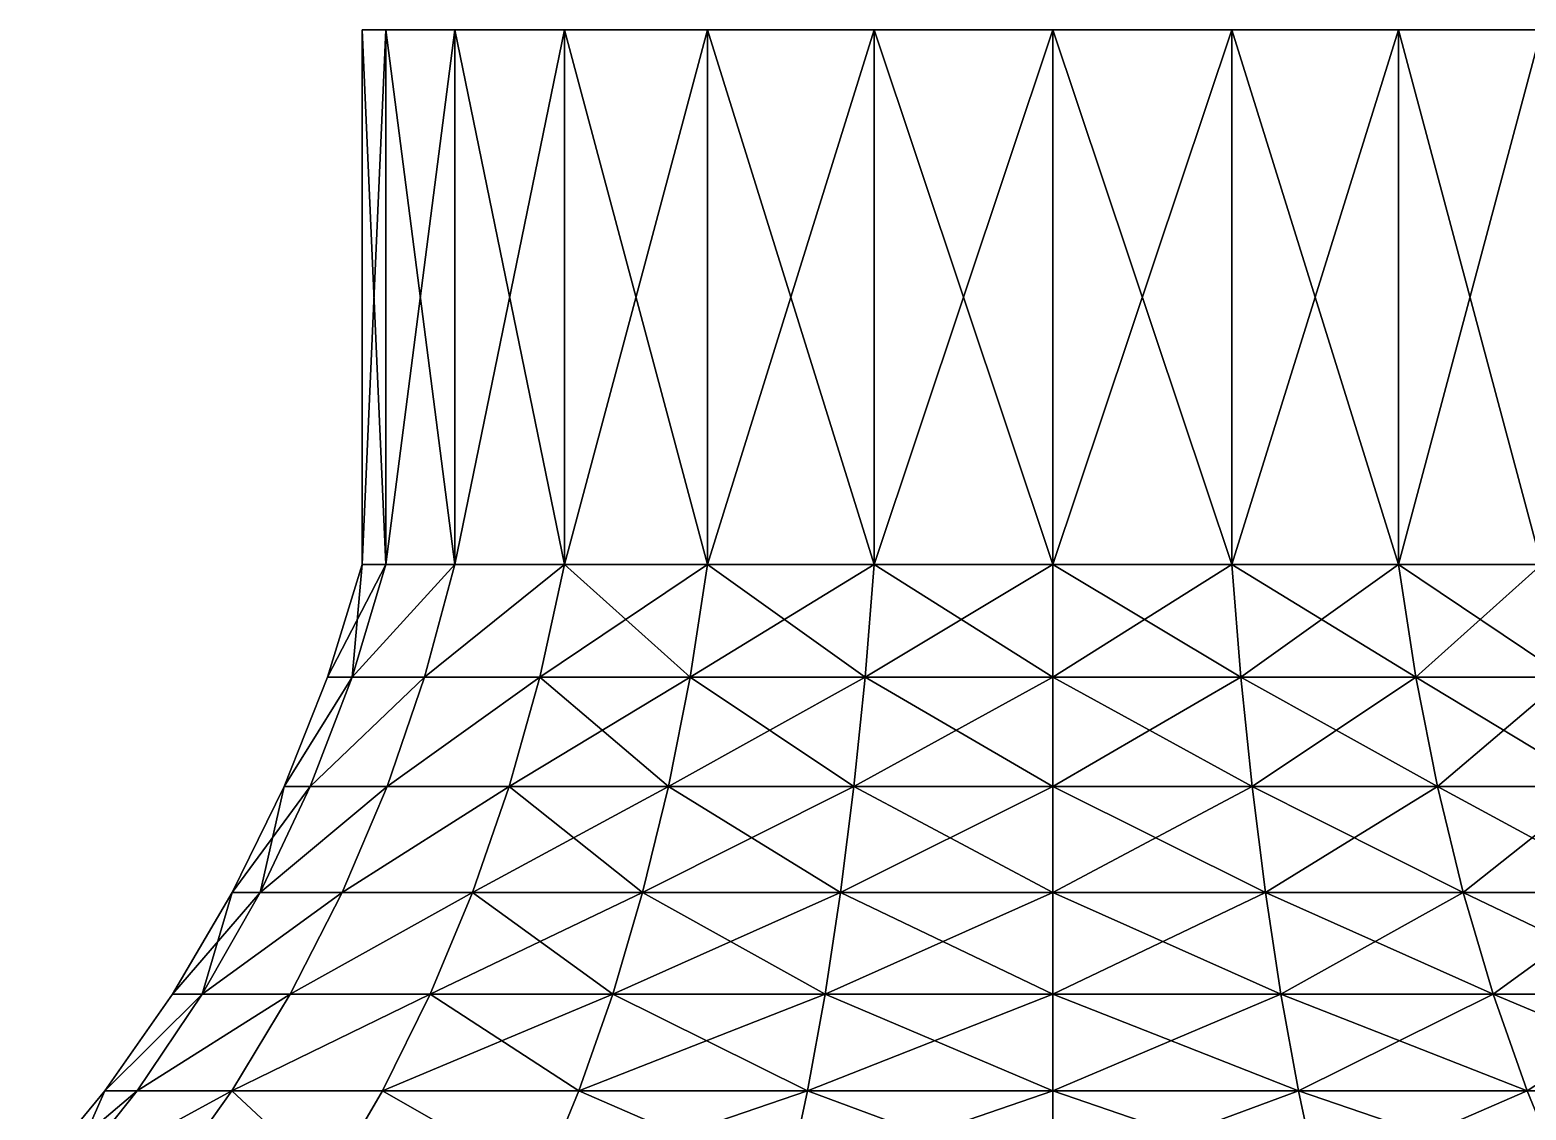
# Model space of a CAD drawing. Extents: x -16.8 to 16.8, y -22.2 to 0.1.
# Drawn here: x -11.85 to 5.48, y -12.38 to 0.13 of the extents above; entities that cross this region are included whole.
import ezdxf

# ---------------------------------------------------------------- set-up
doc = ezdxf.new("R2010")
doc.units = 0
doc.header["$MEASUREMENT"] = 0
doc.layers.add('Puxador', color=7, linetype='CONTINUOUS')

msp = doc.modelspace()

# ---------------------------------------------------------------- meshes
at = {"layer": 'Puxador'}
mesh = msp.add_polyface(dxfattribs=at)
corners = [(-8, -6.059), (-7.727, 0.132, -2.071), (-7.727, -6.059, -2.071), (-8, 0.132)]
mesh.append_faces([[corners[k] for k in face] for face in [(0, 1, 2), (1, 0, 3)]], dxfattribs={"vtx0": -1})
mesh = msp.add_polyface(dxfattribs=at)
corners = [(-7.727, 0.132, 2.071), (-7.727, 0.132, -2.071), (-8, 0.132), (-6.928, 0.132, 4), (-6.928, 0.132, -4), (-5.657, 0.132, 5.657), (-5.657, 0.132, -5.657), (-4, 0.132, 6.928), (-4, 0.132, -6.928), (-2.071, 0.132, 7.727), (-2.071, 0.132, -7.727), (0, 0.132, 8), (0, 0.132, -8), (2.071, 0.132, 7.727), (2.071, 0.132, -7.727), (4, 0.132, 6.928), (4, 0.132, -6.928), (5.657, 0.132, 5.657), (5.657, 0.132, -5.657), (6.928, 0.132, 4), (6.928, 0.132, -4), (7.727, 0.132, 2.071), (7.727, 0.132, -2.071), (8, 0.132)]
mesh.append_faces([[corners[k] for k in face] for face in [(0, 1, 2), (22, 21, 23)]], dxfattribs={"vtx0": -1})
mesh.append_faces([[corners[k] for k in face] for face in [(1, 3, 4), (4, 5, 6), (6, 7, 8), (8, 9, 10), (10, 11, 12), (12, 13, 14), (14, 15, 16), (16, 17, 18), (18, 19, 20), (20, 21, 22)]], dxfattribs={"vtx0": -1, "vtx1": -1})
mesh.append_faces([[corners[k] for k in face] for face in [(1, 0, 3), (4, 3, 5), (6, 5, 7), (8, 7, 9), (10, 9, 11), (12, 11, 13), (14, 13, 15), (16, 15, 17), (18, 17, 19), (20, 19, 21)]], dxfattribs={"vtx0": -1, "vtx2": -1})
mesh = msp.add_polyface(dxfattribs=at)
corners = [(-7.727, -6.059, 2.071), (-8, 0.132), (-8, -6.059), (-7.727, 0.132, 2.071)]
mesh.append_faces([[corners[k] for k in face] for face in [(0, 1, 2), (1, 0, 3)]], dxfattribs={"vtx0": -1})
mesh = msp.add_polyface(dxfattribs=at)
corners = [(-7.727, -6.059, -2.071), (-6.928, 0.132, -4), (-6.928, -6.059, -4), (-7.727, 0.132, -2.071)]
mesh.append_faces([[corners[k] for k in face] for face in [(0, 1, 2), (1, 0, 3)]], dxfattribs={"vtx0": -1})
mesh = msp.add_polyface(dxfattribs=at)
corners = [(-6.928, -6.059, 4), (-7.727, 0.132, 2.071), (-7.727, -6.059, 2.071), (-6.928, 0.132, 4)]
mesh.append_faces([[corners[k] for k in face] for face in [(0, 1, 2), (1, 0, 3)]], dxfattribs={"vtx0": -1})
mesh = msp.add_polyface(dxfattribs=at)
corners = [(-6.928, -6.059, -4), (-5.657, 0.132, -5.657), (-5.657, -6.059, -5.657), (-6.928, 0.132, -4)]
mesh.append_faces([[corners[k] for k in face] for face in [(0, 1, 2), (1, 0, 3)]], dxfattribs={"vtx0": -1})
mesh = msp.add_polyface(dxfattribs=at)
corners = [(-5.657, -6.059, 5.657), (-6.928, 0.132, 4), (-6.928, -6.059, 4), (-5.657, 0.132, 5.657)]
mesh.append_faces([[corners[k] for k in face] for face in [(0, 1, 2), (1, 0, 3)]], dxfattribs={"vtx0": -1})
mesh = msp.add_polyface(dxfattribs=at)
corners = [(-4, -6.059, -6.928), (-5.657, 0.132, -5.657), (-4, 0.132, -6.928), (-5.657, -6.059, -5.657)]
mesh.append_faces([[corners[k] for k in face] for face in [(0, 1, 2), (1, 0, 3)]], dxfattribs={"vtx0": -1})
mesh = msp.add_polyface(dxfattribs=at)
corners = [(-5.657, -6.059, 5.657), (-4, 0.132, 6.928), (-5.657, 0.132, 5.657), (-4, -6.059, 6.928)]
mesh.append_faces([[corners[k] for k in face] for face in [(0, 1, 2), (1, 0, 3)]], dxfattribs={"vtx0": -1})
mesh = msp.add_polyface(dxfattribs=at)
corners = [(-4, -6.059, 6.928), (-2.071, 0.132, 7.727), (-4, 0.132, 6.928), (-2.071, -6.059, 7.727)]
mesh.append_faces([[corners[k] for k in face] for face in [(0, 1, 2), (1, 0, 3)]], dxfattribs={"vtx0": -1})
mesh = msp.add_polyface(dxfattribs=at)
corners = [(-2.071, -6.059, -7.727), (-4, 0.132, -6.928), (-2.071, 0.132, -7.727), (-4, -6.059, -6.928)]
mesh.append_faces([[corners[k] for k in face] for face in [(0, 1, 2), (1, 0, 3)]], dxfattribs={"vtx0": -1})
mesh = msp.add_polyface(dxfattribs=at)
corners = [(-2.071, -6.059, 7.727), (0, 0.132, 8), (-2.071, 0.132, 7.727), (0, -6.059, 8)]
mesh.append_faces([[corners[k] for k in face] for face in [(0, 1, 2), (1, 0, 3)]], dxfattribs={"vtx0": -1})
mesh = msp.add_polyface(dxfattribs=at)
corners = [(0, -6.059, -8), (-2.071, 0.132, -7.727), (0, 0.132, -8), (-2.071, -6.059, -7.727)]
mesh.append_faces([[corners[k] for k in face] for face in [(0, 1, 2), (1, 0, 3)]], dxfattribs={"vtx0": -1})
mesh = msp.add_polyface(dxfattribs=at)
corners = [(0, -6.059, 8), (2.071, 0.132, 7.727), (0, 0.132, 8), (2.071, -6.059, 7.727)]
mesh.append_faces([[corners[k] for k in face] for face in [(0, 1, 2), (1, 0, 3)]], dxfattribs={"vtx0": -1})
mesh = msp.add_polyface(dxfattribs=at)
corners = [(2.071, -6.059, -7.727), (0, 0.132, -8), (2.071, 0.132, -7.727), (0, -6.059, -8)]
mesh.append_faces([[corners[k] for k in face] for face in [(0, 1, 2), (1, 0, 3)]], dxfattribs={"vtx0": -1})
mesh = msp.add_polyface(dxfattribs=at)
corners = [(2.071, -6.059, 7.727), (4, 0.132, 6.928), (2.071, 0.132, 7.727), (4, -6.059, 6.928)]
mesh.append_faces([[corners[k] for k in face] for face in [(0, 1, 2), (1, 0, 3)]], dxfattribs={"vtx0": -1})
mesh = msp.add_polyface(dxfattribs=at)
corners = [(4, -6.059, -6.928), (2.071, 0.132, -7.727), (4, 0.132, -6.928), (2.071, -6.059, -7.727)]
mesh.append_faces([[corners[k] for k in face] for face in [(0, 1, 2), (1, 0, 3)]], dxfattribs={"vtx0": -1})
mesh = msp.add_polyface(dxfattribs=at)
corners = [(4, -6.059, 6.928), (5.657, 0.132, 5.657), (4, 0.132, 6.928), (5.657, -6.059, 5.657)]
mesh.append_faces([[corners[k] for k in face] for face in [(0, 1, 2), (1, 0, 3)]], dxfattribs={"vtx0": -1})
mesh = msp.add_polyface(dxfattribs=at)
corners = [(5.657, -6.059, -5.657), (4, 0.132, -6.928), (5.657, 0.132, -5.657), (4, -6.059, -6.928)]
mesh.append_faces([[corners[k] for k in face] for face in [(0, 1, 2), (1, 0, 3)]], dxfattribs={"vtx0": -1})
mesh = msp.add_polyface(dxfattribs=at)
corners = [(-8.403, -7.364), (-7.727, -6.059, -2.071), (-8.116, -7.364, -2.175), (-8, -6.059)]
mesh.append_faces([[corners[k] for k in face] for face in [(0, 1, 2), (1, 0, 3)]], dxfattribs={"vtx0": -1})
mesh = msp.add_polyface(dxfattribs=at)
corners = [(-8.116, -7.364, 2.175), (-8, -6.059), (-8.403, -7.364), (-7.727, -6.059, 2.071)]
mesh.append_faces([[corners[k] for k in face] for face in [(0, 1, 2), (1, 0, 3)]], dxfattribs={"vtx0": -1})
mesh = msp.add_polyface(dxfattribs=at)
corners = [(-8.116, -7.364, -2.175), (-6.928, -6.059, -4), (-7.277, -7.364, -4.201), (-7.727, -6.059, -2.071)]
mesh.append_faces([[corners[k] for k in face] for face in [(0, 1, 2), (1, 0, 3)]], dxfattribs={"vtx0": -1})
mesh = msp.add_polyface(dxfattribs=at)
corners = [(-8.116, -7.364, 2.175), (-6.928, -6.059, 4), (-7.727, -6.059, 2.071), (-7.277, -7.364, 4.201)]
mesh.append_faces([[corners[k] for k in face] for face in [(0, 1, 2), (1, 0, 3)]], dxfattribs={"vtx0": -1})
mesh = msp.add_polyface(dxfattribs=at)
corners = [(-7.277, -7.364, -4.201), (-5.657, -6.059, -5.657), (-5.942, -7.364, -5.942), (-6.928, -6.059, -4)]
mesh.append_faces([[corners[k] for k in face] for face in [(0, 1, 2), (1, 0, 3)]], dxfattribs={"vtx0": -1})
mesh = msp.add_polyface(dxfattribs=at)
corners = [(-7.277, -7.364, 4.201), (-5.657, -6.059, 5.657), (-6.928, -6.059, 4), (-5.942, -7.364, 5.942)]
mesh.append_faces([[corners[k] for k in face] for face in [(0, 1, 2), (1, 0, 3)]], dxfattribs={"vtx0": -1})
mesh = msp.add_polyface(dxfattribs=at)
corners = [(-4.201, -7.364, -7.277), (-5.657, -6.059, -5.657), (-4, -6.059, -6.928), (-5.942, -7.364, -5.942)]
mesh.append_faces([[corners[k] for k in face] for face in [(0, 1, 2), (1, 0, 3)]], dxfattribs={"vtx0": -1})
mesh = msp.add_polyface(dxfattribs=at)
corners = [(-5.942, -7.364, 5.942), (-4, -6.059, 6.928), (-5.657, -6.059, 5.657), (-4.201, -7.364, 7.277)]
mesh.append_faces([[corners[k] for k in face] for face in [(0, 1, 2), (1, 0, 3)]], dxfattribs={"vtx0": -1})
mesh = msp.add_polyface(dxfattribs=at)
corners = [(-2.175, -7.364, -8.116), (-4, -6.059, -6.928), (-2.071, -6.059, -7.727), (-4.201, -7.364, -7.277)]
mesh.append_faces([[corners[k] for k in face] for face in [(0, 1, 2), (1, 0, 3)]], dxfattribs={"vtx0": -1})
mesh = msp.add_polyface(dxfattribs=at)
corners = [(-4.201, -7.364, 7.277), (-2.071, -6.059, 7.727), (-4, -6.059, 6.928), (-2.175, -7.364, 8.116)]
mesh.append_faces([[corners[k] for k in face] for face in [(0, 1, 2), (1, 0, 3)]], dxfattribs={"vtx0": -1})
mesh = msp.add_polyface(dxfattribs=at)
corners = [(-2.175, -7.364, 8.116), (0, -6.059, 8), (-2.071, -6.059, 7.727), (0, -7.364, 8.403)]
mesh.append_faces([[corners[k] for k in face] for face in [(0, 1, 2), (1, 0, 3)]], dxfattribs={"vtx0": -1})
mesh = msp.add_polyface(dxfattribs=at)
corners = [(0, -7.364, -8.403), (-2.071, -6.059, -7.727), (0, -6.059, -8), (-2.175, -7.364, -8.116)]
mesh.append_faces([[corners[k] for k in face] for face in [(0, 1, 2), (1, 0, 3)]], dxfattribs={"vtx0": -1})
mesh = msp.add_polyface(dxfattribs=at)
corners = [(0, -7.364, 8.403), (2.071, -6.059, 7.727), (0, -6.059, 8), (2.175, -7.364, 8.116)]
mesh.append_faces([[corners[k] for k in face] for face in [(0, 1, 2), (1, 0, 3)]], dxfattribs={"vtx0": -1})
mesh = msp.add_polyface(dxfattribs=at)
corners = [(2.175, -7.364, -8.116), (0, -6.059, -8), (2.071, -6.059, -7.727), (0, -7.364, -8.403)]
mesh.append_faces([[corners[k] for k in face] for face in [(0, 1, 2), (1, 0, 3)]], dxfattribs={"vtx0": -1})
mesh = msp.add_polyface(dxfattribs=at)
corners = [(2.175, -7.364, 8.116), (4, -6.059, 6.928), (2.071, -6.059, 7.727), (4.201, -7.364, 7.277)]
mesh.append_faces([[corners[k] for k in face] for face in [(0, 1, 2), (1, 0, 3)]], dxfattribs={"vtx0": -1})
mesh = msp.add_polyface(dxfattribs=at)
corners = [(4.201, -7.364, -7.277), (2.071, -6.059, -7.727), (4, -6.059, -6.928), (2.175, -7.364, -8.116)]
mesh.append_faces([[corners[k] for k in face] for face in [(0, 1, 2), (1, 0, 3)]], dxfattribs={"vtx0": -1})
mesh = msp.add_polyface(dxfattribs=at)
corners = [(4.201, -7.364, 7.277), (5.657, -6.059, 5.657), (4, -6.059, 6.928), (5.942, -7.364, 5.942)]
mesh.append_faces([[corners[k] for k in face] for face in [(0, 1, 2), (1, 0, 3)]], dxfattribs={"vtx0": -1})
mesh = msp.add_polyface(dxfattribs=at)
corners = [(5.942, -7.364, -5.942), (4, -6.059, -6.928), (5.657, -6.059, -5.657), (4.201, -7.364, -7.277)]
mesh.append_faces([[corners[k] for k in face] for face in [(0, 1, 2), (1, 0, 3)]], dxfattribs={"vtx0": -1})
mesh = msp.add_polyface(dxfattribs=at)
corners = [(-8.905, -8.633), (-8.116, -7.364, -2.175), (-8.602, -8.633, -2.305), (-8.403, -7.364)]
mesh.append_faces([[corners[k] for k in face] for face in [(0, 1, 2), (1, 0, 3)]], dxfattribs={"vtx0": -1})
mesh = msp.add_polyface(dxfattribs=at)
corners = [(-8.905, -8.633), (-8.116, -7.364, 2.175), (-8.403, -7.364), (-8.602, -8.633, 2.305)]
mesh.append_faces([[corners[k] for k in face] for face in [(0, 1, 2), (1, 0, 3)]], dxfattribs={"vtx0": -1})
mesh = msp.add_polyface(dxfattribs=at)
corners = [(-8.602, -8.633, -2.305), (-7.277, -7.364, -4.201), (-7.712, -8.633, -4.453), (-8.116, -7.364, -2.175)]
mesh.append_faces([[corners[k] for k in face] for face in [(0, 1, 2), (1, 0, 3)]], dxfattribs={"vtx0": -1})
mesh = msp.add_polyface(dxfattribs=at)
corners = [(-8.602, -8.633, 2.305), (-7.277, -7.364, 4.201), (-8.116, -7.364, 2.175), (-7.712, -8.633, 4.453)]
mesh.append_faces([[corners[k] for k in face] for face in [(0, 1, 2), (1, 0, 3)]], dxfattribs={"vtx0": -1})
mesh = msp.add_polyface(dxfattribs=at)
corners = [(-7.712, -8.633, -4.453), (-5.942, -7.364, -5.942), (-6.297, -8.633, -6.297), (-7.277, -7.364, -4.201)]
mesh.append_faces([[corners[k] for k in face] for face in [(0, 1, 2), (1, 0, 3)]], dxfattribs={"vtx0": -1})
mesh = msp.add_polyface(dxfattribs=at)
corners = [(-7.712, -8.633, 4.453), (-5.942, -7.364, 5.942), (-7.277, -7.364, 4.201), (-6.297, -8.633, 6.297)]
mesh.append_faces([[corners[k] for k in face] for face in [(0, 1, 2), (1, 0, 3)]], dxfattribs={"vtx0": -1})
mesh = msp.add_polyface(dxfattribs=at)
corners = [(-4.453, -8.633, -7.712), (-5.942, -7.364, -5.942), (-4.201, -7.364, -7.277), (-6.297, -8.633, -6.297)]
mesh.append_faces([[corners[k] for k in face] for face in [(0, 1, 2), (1, 0, 3)]], dxfattribs={"vtx0": -1})
mesh = msp.add_polyface(dxfattribs=at)
corners = [(-6.297, -8.633, 6.297), (-4.201, -7.364, 7.277), (-5.942, -7.364, 5.942), (-4.453, -8.633, 7.712)]
mesh.append_faces([[corners[k] for k in face] for face in [(0, 1, 2), (1, 0, 3)]], dxfattribs={"vtx0": -1})
mesh = msp.add_polyface(dxfattribs=at)
corners = [(-2.305, -8.633, -8.602), (-4.201, -7.364, -7.277), (-2.175, -7.364, -8.116), (-4.453, -8.633, -7.712)]
mesh.append_faces([[corners[k] for k in face] for face in [(0, 1, 2), (1, 0, 3)]], dxfattribs={"vtx0": -1})
mesh = msp.add_polyface(dxfattribs=at)
corners = [(-4.453, -8.633, 7.712), (-2.175, -7.364, 8.116), (-4.201, -7.364, 7.277), (-2.305, -8.633, 8.602)]
mesh.append_faces([[corners[k] for k in face] for face in [(0, 1, 2), (1, 0, 3)]], dxfattribs={"vtx0": -1})
mesh = msp.add_polyface(dxfattribs=at)
corners = [(-2.305, -8.633, 8.602), (0, -7.364, 8.403), (-2.175, -7.364, 8.116), (0, -8.633, 8.905)]
mesh.append_faces([[corners[k] for k in face] for face in [(0, 1, 2), (1, 0, 3)]], dxfattribs={"vtx0": -1})
mesh = msp.add_polyface(dxfattribs=at)
corners = [(0, -8.633, -8.905), (-2.175, -7.364, -8.116), (0, -7.364, -8.403), (-2.305, -8.633, -8.602)]
mesh.append_faces([[corners[k] for k in face] for face in [(0, 1, 2), (1, 0, 3)]], dxfattribs={"vtx0": -1})
mesh = msp.add_polyface(dxfattribs=at)
corners = [(0, -8.633, 8.905), (2.175, -7.364, 8.116), (0, -7.364, 8.403), (2.305, -8.633, 8.602)]
mesh.append_faces([[corners[k] for k in face] for face in [(0, 1, 2), (1, 0, 3)]], dxfattribs={"vtx0": -1})
mesh = msp.add_polyface(dxfattribs=at)
corners = [(2.305, -8.633, -8.602), (0, -7.364, -8.403), (2.175, -7.364, -8.116), (0, -8.633, -8.905)]
mesh.append_faces([[corners[k] for k in face] for face in [(0, 1, 2), (1, 0, 3)]], dxfattribs={"vtx0": -1})
mesh = msp.add_polyface(dxfattribs=at)
corners = [(2.305, -8.633, 8.602), (4.201, -7.364, 7.277), (2.175, -7.364, 8.116), (4.453, -8.633, 7.712)]
mesh.append_faces([[corners[k] for k in face] for face in [(0, 1, 2), (1, 0, 3)]], dxfattribs={"vtx0": -1})
mesh = msp.add_polyface(dxfattribs=at)
corners = [(4.453, -8.633, -7.712), (2.175, -7.364, -8.116), (4.201, -7.364, -7.277), (2.305, -8.633, -8.602)]
mesh.append_faces([[corners[k] for k in face] for face in [(0, 1, 2), (1, 0, 3)]], dxfattribs={"vtx0": -1})
mesh = msp.add_polyface(dxfattribs=at)
corners = [(4.453, -8.633, 7.712), (5.942, -7.364, 5.942), (4.201, -7.364, 7.277), (6.297, -8.633, 6.297)]
mesh.append_faces([[corners[k] for k in face] for face in [(0, 1, 2), (1, 0, 3)]], dxfattribs={"vtx0": -1})
mesh = msp.add_polyface(dxfattribs=at)
corners = [(6.297, -8.633, -6.297), (4.201, -7.364, -7.277), (5.942, -7.364, -5.942), (4.453, -8.633, -7.712)]
mesh.append_faces([[corners[k] for k in face] for face in [(0, 1, 2), (1, 0, 3)]], dxfattribs={"vtx0": -1})
mesh = msp.add_polyface(dxfattribs=at)
corners = [(-9.505, -9.86), (-8.602, -8.633, -2.305), (-9.181, -9.86, -2.46), (-8.905, -8.633)]
mesh.append_faces([[corners[k] for k in face] for face in [(0, 1, 2), (1, 0, 3)]], dxfattribs={"vtx0": -1})
mesh = msp.add_polyface(dxfattribs=at)
corners = [(-9.181, -9.86, 2.46), (-8.905, -8.633), (-9.505, -9.86), (-8.602, -8.633, 2.305)]
mesh.append_faces([[corners[k] for k in face] for face in [(0, 1, 2), (1, 0, 3)]], dxfattribs={"vtx0": -1})
mesh = msp.add_polyface(dxfattribs=at)
corners = [(-9.181, -9.86, -2.46), (-7.712, -8.633, -4.453), (-8.232, -9.86, -4.752), (-8.602, -8.633, -2.305)]
mesh.append_faces([[corners[k] for k in face] for face in [(0, 1, 2), (1, 0, 3)]], dxfattribs={"vtx0": -1})
mesh = msp.add_polyface(dxfattribs=at)
corners = [(-9.181, -9.86, 2.46), (-7.712, -8.633, 4.453), (-8.602, -8.633, 2.305), (-8.232, -9.86, 4.752)]
mesh.append_faces([[corners[k] for k in face] for face in [(0, 1, 2), (1, 0, 3)]], dxfattribs={"vtx0": -1})
mesh = msp.add_polyface(dxfattribs=at)
corners = [(-8.232, -9.86, -4.752), (-6.297, -8.633, -6.297), (-6.721, -9.86, -6.721), (-7.712, -8.633, -4.453)]
mesh.append_faces([[corners[k] for k in face] for face in [(0, 1, 2), (1, 0, 3)]], dxfattribs={"vtx0": -1})
mesh = msp.add_polyface(dxfattribs=at)
corners = [(-8.232, -9.86, 4.752), (-6.297, -8.633, 6.297), (-7.712, -8.633, 4.453), (-6.721, -9.86, 6.721)]
mesh.append_faces([[corners[k] for k in face] for face in [(0, 1, 2), (1, 0, 3)]], dxfattribs={"vtx0": -1})
mesh = msp.add_polyface(dxfattribs=at)
corners = [(-4.752, -9.86, -8.232), (-6.297, -8.633, -6.297), (-4.453, -8.633, -7.712), (-6.721, -9.86, -6.721)]
mesh.append_faces([[corners[k] for k in face] for face in [(0, 1, 2), (1, 0, 3)]], dxfattribs={"vtx0": -1})
mesh = msp.add_polyface(dxfattribs=at)
corners = [(-6.721, -9.86, 6.721), (-4.453, -8.633, 7.712), (-6.297, -8.633, 6.297), (-4.752, -9.86, 8.232)]
mesh.append_faces([[corners[k] for k in face] for face in [(0, 1, 2), (1, 0, 3)]], dxfattribs={"vtx0": -1})
mesh = msp.add_polyface(dxfattribs=at)
corners = [(-2.46, -9.86, -9.181), (-4.453, -8.633, -7.712), (-2.305, -8.633, -8.602), (-4.752, -9.86, -8.232)]
mesh.append_faces([[corners[k] for k in face] for face in [(0, 1, 2), (1, 0, 3)]], dxfattribs={"vtx0": -1})
mesh = msp.add_polyface(dxfattribs=at)
corners = [(-4.752, -9.86, 8.232), (-2.305, -8.633, 8.602), (-4.453, -8.633, 7.712), (-2.46, -9.86, 9.181)]
mesh.append_faces([[corners[k] for k in face] for face in [(0, 1, 2), (1, 0, 3)]], dxfattribs={"vtx0": -1})
mesh = msp.add_polyface(dxfattribs=at)
corners = [(-2.46, -9.86, 9.181), (0, -8.633, 8.905), (-2.305, -8.633, 8.602), (0, -9.86, 9.505)]
mesh.append_faces([[corners[k] for k in face] for face in [(0, 1, 2), (1, 0, 3)]], dxfattribs={"vtx0": -1})
mesh = msp.add_polyface(dxfattribs=at)
corners = [(0, -9.86, -9.505), (-2.305, -8.633, -8.602), (0, -8.633, -8.905), (-2.46, -9.86, -9.181)]
mesh.append_faces([[corners[k] for k in face] for face in [(0, 1, 2), (1, 0, 3)]], dxfattribs={"vtx0": -1})
mesh = msp.add_polyface(dxfattribs=at)
corners = [(0, -9.86, 9.505), (2.305, -8.633, 8.602), (0, -8.633, 8.905), (2.46, -9.86, 9.181)]
mesh.append_faces([[corners[k] for k in face] for face in [(0, 1, 2), (1, 0, 3)]], dxfattribs={"vtx0": -1})
mesh = msp.add_polyface(dxfattribs=at)
corners = [(2.46, -9.86, -9.181), (0, -8.633, -8.905), (2.305, -8.633, -8.602), (0, -9.86, -9.505)]
mesh.append_faces([[corners[k] for k in face] for face in [(0, 1, 2), (1, 0, 3)]], dxfattribs={"vtx0": -1})
mesh = msp.add_polyface(dxfattribs=at)
corners = [(2.46, -9.86, 9.181), (4.453, -8.633, 7.712), (2.305, -8.633, 8.602), (4.752, -9.86, 8.232)]
mesh.append_faces([[corners[k] for k in face] for face in [(0, 1, 2), (1, 0, 3)]], dxfattribs={"vtx0": -1})
mesh = msp.add_polyface(dxfattribs=at)
corners = [(4.752, -9.86, -8.232), (2.305, -8.633, -8.602), (4.453, -8.633, -7.712), (2.46, -9.86, -9.181)]
mesh.append_faces([[corners[k] for k in face] for face in [(0, 1, 2), (1, 0, 3)]], dxfattribs={"vtx0": -1})
mesh = msp.add_polyface(dxfattribs=at)
corners = [(4.752, -9.86, 8.232), (6.297, -8.633, 6.297), (4.453, -8.633, 7.712), (6.721, -9.86, 6.721)]
mesh.append_faces([[corners[k] for k in face] for face in [(0, 1, 2), (1, 0, 3)]], dxfattribs={"vtx0": -1})
mesh = msp.add_polyface(dxfattribs=at)
corners = [(6.721, -9.86, -6.721), (4.453, -8.633, -7.712), (6.297, -8.633, -6.297), (4.752, -9.86, -8.232)]
mesh.append_faces([[corners[k] for k in face] for face in [(0, 1, 2), (1, 0, 3)]], dxfattribs={"vtx0": -1})
mesh = msp.add_polyface(dxfattribs=at)
corners = [(-10.198, -11.036), (-9.181, -9.86, -2.46), (-9.851, -11.036, -2.639), (-9.505, -9.86)]
mesh.append_faces([[corners[k] for k in face] for face in [(0, 1, 2), (1, 0, 3)]], dxfattribs={"vtx0": -1})
mesh = msp.add_polyface(dxfattribs=at)
corners = [(-9.851, -11.036, 2.639), (-9.505, -9.86), (-10.198, -11.036), (-9.181, -9.86, 2.46)]
mesh.append_faces([[corners[k] for k in face] for face in [(0, 1, 2), (1, 0, 3)]], dxfattribs={"vtx0": -1})
mesh = msp.add_polyface(dxfattribs=at)
corners = [(-9.851, -11.036, -2.639), (-8.232, -9.86, -4.752), (-8.832, -11.036, -5.099), (-9.181, -9.86, -2.46)]
mesh.append_faces([[corners[k] for k in face] for face in [(0, 1, 2), (1, 0, 3)]], dxfattribs={"vtx0": -1})
mesh = msp.add_polyface(dxfattribs=at)
corners = [(-9.851, -11.036, 2.639), (-8.232, -9.86, 4.752), (-9.181, -9.86, 2.46), (-8.832, -11.036, 5.099)]
mesh.append_faces([[corners[k] for k in face] for face in [(0, 1, 2), (1, 0, 3)]], dxfattribs={"vtx0": -1})
mesh = msp.add_polyface(dxfattribs=at)
corners = [(-8.832, -11.036, -5.099), (-6.721, -9.86, -6.721), (-7.211, -11.036, -7.211), (-8.232, -9.86, -4.752)]
mesh.append_faces([[corners[k] for k in face] for face in [(0, 1, 2), (1, 0, 3)]], dxfattribs={"vtx0": -1})
mesh = msp.add_polyface(dxfattribs=at)
corners = [(-8.832, -11.036, 5.099), (-6.721, -9.86, 6.721), (-8.232, -9.86, 4.752), (-7.211, -11.036, 7.211)]
mesh.append_faces([[corners[k] for k in face] for face in [(0, 1, 2), (1, 0, 3)]], dxfattribs={"vtx0": -1})
mesh = msp.add_polyface(dxfattribs=at)
corners = [(-5.099, -11.036, -8.832), (-6.721, -9.86, -6.721), (-4.752, -9.86, -8.232), (-7.211, -11.036, -7.211)]
mesh.append_faces([[corners[k] for k in face] for face in [(0, 1, 2), (1, 0, 3)]], dxfattribs={"vtx0": -1})
mesh = msp.add_polyface(dxfattribs=at)
corners = [(-7.211, -11.036, 7.211), (-4.752, -9.86, 8.232), (-6.721, -9.86, 6.721), (-5.099, -11.036, 8.832)]
mesh.append_faces([[corners[k] for k in face] for face in [(0, 1, 2), (1, 0, 3)]], dxfattribs={"vtx0": -1})
mesh = msp.add_polyface(dxfattribs=at)
corners = [(-2.639, -11.036, -9.851), (-4.752, -9.86, -8.232), (-2.46, -9.86, -9.181), (-5.099, -11.036, -8.832)]
mesh.append_faces([[corners[k] for k in face] for face in [(0, 1, 2), (1, 0, 3)]], dxfattribs={"vtx0": -1})
mesh = msp.add_polyface(dxfattribs=at)
corners = [(-5.099, -11.036, 8.832), (-2.46, -9.86, 9.181), (-4.752, -9.86, 8.232), (-2.639, -11.036, 9.851)]
mesh.append_faces([[corners[k] for k in face] for face in [(0, 1, 2), (1, 0, 3)]], dxfattribs={"vtx0": -1})
mesh = msp.add_polyface(dxfattribs=at)
corners = [(-2.639, -11.036, 9.851), (0, -9.86, 9.505), (-2.46, -9.86, 9.181), (0, -11.036, 10.198)]
mesh.append_faces([[corners[k] for k in face] for face in [(0, 1, 2), (1, 0, 3)]], dxfattribs={"vtx0": -1})
mesh = msp.add_polyface(dxfattribs=at)
corners = [(0, -11.036, -10.198), (-2.46, -9.86, -9.181), (0, -9.86, -9.505), (-2.639, -11.036, -9.851)]
mesh.append_faces([[corners[k] for k in face] for face in [(0, 1, 2), (1, 0, 3)]], dxfattribs={"vtx0": -1})
mesh = msp.add_polyface(dxfattribs=at)
corners = [(0, -11.036, 10.198), (2.46, -9.86, 9.181), (0, -9.86, 9.505), (2.639, -11.036, 9.851)]
mesh.append_faces([[corners[k] for k in face] for face in [(0, 1, 2), (1, 0, 3)]], dxfattribs={"vtx0": -1})
mesh = msp.add_polyface(dxfattribs=at)
corners = [(2.639, -11.036, -9.851), (0, -9.86, -9.505), (2.46, -9.86, -9.181), (0, -11.036, -10.198)]
mesh.append_faces([[corners[k] for k in face] for face in [(0, 1, 2), (1, 0, 3)]], dxfattribs={"vtx0": -1})
mesh = msp.add_polyface(dxfattribs=at)
corners = [(2.639, -11.036, 9.851), (4.752, -9.86, 8.232), (2.46, -9.86, 9.181), (5.099, -11.036, 8.832)]
mesh.append_faces([[corners[k] for k in face] for face in [(0, 1, 2), (1, 0, 3)]], dxfattribs={"vtx0": -1})
mesh = msp.add_polyface(dxfattribs=at)
corners = [(5.099, -11.036, -8.832), (2.46, -9.86, -9.181), (4.752, -9.86, -8.232), (2.639, -11.036, -9.851)]
mesh.append_faces([[corners[k] for k in face] for face in [(0, 1, 2), (1, 0, 3)]], dxfattribs={"vtx0": -1})
mesh = msp.add_polyface(dxfattribs=at)
corners = [(5.099, -11.036, 8.832), (6.721, -9.86, 6.721), (4.752, -9.86, 8.232), (7.211, -11.036, 7.211)]
mesh.append_faces([[corners[k] for k in face] for face in [(0, 1, 2), (1, 0, 3)]], dxfattribs={"vtx0": -1})
mesh = msp.add_polyface(dxfattribs=at)
corners = [(7.211, -11.036, -7.211), (4.752, -9.86, -8.232), (6.721, -9.86, -6.721), (5.099, -11.036, -8.832)]
mesh.append_faces([[corners[k] for k in face] for face in [(0, 1, 2), (1, 0, 3)]], dxfattribs={"vtx0": -1})
mesh = msp.add_polyface(dxfattribs=at)
corners = [(-10.981, -12.156), (-9.851, -11.036, -2.639), (-10.606, -12.156, -2.842), (-10.198, -11.036)]
mesh.append_faces([[corners[k] for k in face] for face in [(0, 1, 2), (1, 0, 3)]], dxfattribs={"vtx0": -1})
mesh = msp.add_polyface(dxfattribs=at)
corners = [(-10.981, -12.156), (-9.851, -11.036, 2.639), (-10.198, -11.036), (-10.606, -12.156, 2.842)]
mesh.append_faces([[corners[k] for k in face] for face in [(0, 1, 2), (1, 0, 3)]], dxfattribs={"vtx0": -1})
mesh = msp.add_polyface(dxfattribs=at)
corners = [(-10.606, -12.156, -2.842), (-8.832, -11.036, -5.099), (-9.509, -12.156, -5.49), (-9.851, -11.036, -2.639)]
mesh.append_faces([[corners[k] for k in face] for face in [(0, 1, 2), (1, 0, 3)]], dxfattribs={"vtx0": -1})
mesh = msp.add_polyface(dxfattribs=at)
corners = [(-10.606, -12.156, 2.842), (-8.832, -11.036, 5.099), (-9.851, -11.036, 2.639), (-9.509, -12.156, 5.49)]
mesh.append_faces([[corners[k] for k in face] for face in [(0, 1, 2), (1, 0, 3)]], dxfattribs={"vtx0": -1})
mesh = msp.add_polyface(dxfattribs=at)
corners = [(-9.509, -12.156, -5.49), (-7.211, -11.036, -7.211), (-7.764, -12.156, -7.764), (-8.832, -11.036, -5.099)]
mesh.append_faces([[corners[k] for k in face] for face in [(0, 1, 2), (1, 0, 3)]], dxfattribs={"vtx0": -1})
mesh = msp.add_polyface(dxfattribs=at)
corners = [(-9.509, -12.156, 5.49), (-7.211, -11.036, 7.211), (-8.832, -11.036, 5.099), (-7.764, -12.156, 7.764)]
mesh.append_faces([[corners[k] for k in face] for face in [(0, 1, 2), (1, 0, 3)]], dxfattribs={"vtx0": -1})
mesh = msp.add_polyface(dxfattribs=at)
corners = [(-5.49, -12.156, -9.509), (-7.211, -11.036, -7.211), (-5.099, -11.036, -8.832), (-7.764, -12.156, -7.764)]
mesh.append_faces([[corners[k] for k in face] for face in [(0, 1, 2), (1, 0, 3)]], dxfattribs={"vtx0": -1})
mesh = msp.add_polyface(dxfattribs=at)
corners = [(-7.764, -12.156, 7.764), (-5.099, -11.036, 8.832), (-7.211, -11.036, 7.211), (-5.49, -12.156, 9.509)]
mesh.append_faces([[corners[k] for k in face] for face in [(0, 1, 2), (1, 0, 3)]], dxfattribs={"vtx0": -1})
mesh = msp.add_polyface(dxfattribs=at)
corners = [(-2.842, -12.156, -10.606), (-5.099, -11.036, -8.832), (-2.639, -11.036, -9.851), (-5.49, -12.156, -9.509)]
mesh.append_faces([[corners[k] for k in face] for face in [(0, 1, 2), (1, 0, 3)]], dxfattribs={"vtx0": -1})
mesh = msp.add_polyface(dxfattribs=at)
corners = [(-5.49, -12.156, 9.509), (-2.639, -11.036, 9.851), (-5.099, -11.036, 8.832), (-2.842, -12.156, 10.606)]
mesh.append_faces([[corners[k] for k in face] for face in [(0, 1, 2), (1, 0, 3)]], dxfattribs={"vtx0": -1})
mesh = msp.add_polyface(dxfattribs=at)
corners = [(-2.842, -12.156, 10.606), (0, -11.036, 10.198), (-2.639, -11.036, 9.851), (0, -12.156, 10.981)]
mesh.append_faces([[corners[k] for k in face] for face in [(0, 1, 2), (1, 0, 3)]], dxfattribs={"vtx0": -1})
mesh = msp.add_polyface(dxfattribs=at)
corners = [(0, -12.156, -10.981), (-2.639, -11.036, -9.851), (0, -11.036, -10.198), (-2.842, -12.156, -10.606)]
mesh.append_faces([[corners[k] for k in face] for face in [(0, 1, 2), (1, 0, 3)]], dxfattribs={"vtx0": -1})
mesh = msp.add_polyface(dxfattribs=at)
corners = [(0, -12.156, 10.981), (2.639, -11.036, 9.851), (0, -11.036, 10.198), (2.842, -12.156, 10.606)]
mesh.append_faces([[corners[k] for k in face] for face in [(0, 1, 2), (1, 0, 3)]], dxfattribs={"vtx0": -1})
mesh = msp.add_polyface(dxfattribs=at)
corners = [(2.842, -12.156, -10.606), (0, -11.036, -10.198), (2.639, -11.036, -9.851), (0, -12.156, -10.981)]
mesh.append_faces([[corners[k] for k in face] for face in [(0, 1, 2), (1, 0, 3)]], dxfattribs={"vtx0": -1})
mesh = msp.add_polyface(dxfattribs=at)
corners = [(2.842, -12.156, 10.606), (5.099, -11.036, 8.832), (2.639, -11.036, 9.851), (5.49, -12.156, 9.509)]
mesh.append_faces([[corners[k] for k in face] for face in [(0, 1, 2), (1, 0, 3)]], dxfattribs={"vtx0": -1})
mesh = msp.add_polyface(dxfattribs=at)
corners = [(5.49, -12.156, -9.509), (2.639, -11.036, -9.851), (5.099, -11.036, -8.832), (2.842, -12.156, -10.606)]
mesh.append_faces([[corners[k] for k in face] for face in [(0, 1, 2), (1, 0, 3)]], dxfattribs={"vtx0": -1})
mesh = msp.add_polyface(dxfattribs=at)
corners = [(5.49, -12.156, 9.509), (7.211, -11.036, 7.211), (5.099, -11.036, 8.832), (7.764, -12.156, 7.764)]
mesh.append_faces([[corners[k] for k in face] for face in [(0, 1, 2), (1, 0, 3)]], dxfattribs={"vtx0": -1})
mesh = msp.add_polyface(dxfattribs=at)
corners = [(7.764, -12.156, -7.764), (5.099, -11.036, -8.832), (7.211, -11.036, -7.211), (5.49, -12.156, -9.509)]
mesh.append_faces([[corners[k] for k in face] for face in [(0, 1, 2), (1, 0, 3)]], dxfattribs={"vtx0": -1})
mesh = msp.add_polyface(dxfattribs=at)
corners = [(-11.848, -13.21), (-10.606, -12.156, -2.842), (-11.444, -13.21, -3.066), (-10.981, -12.156)]
mesh.append_faces([[corners[k] for k in face] for face in [(0, 1, 2), (1, 0, 3)]], dxfattribs={"vtx0": -1})
mesh = msp.add_polyface(dxfattribs=at)
corners = [(-11.444, -13.21, 3.066), (-10.981, -12.156), (-11.848, -13.21), (-10.606, -12.156, 2.842)]
mesh.append_faces([[corners[k] for k in face] for face in [(0, 1, 2), (1, 0, 3)]], dxfattribs={"vtx0": -1})
mesh = msp.add_polyface(dxfattribs=at)
corners = [(-11.444, -13.21, -3.066), (-9.509, -12.156, -5.49), (-10.26, -13.21, -5.924), (-10.606, -12.156, -2.842)]
mesh.append_faces([[corners[k] for k in face] for face in [(0, 1, 2), (1, 0, 3)]], dxfattribs={"vtx0": -1})
mesh = msp.add_polyface(dxfattribs=at)
corners = [(-11.444, -13.21, 3.066), (-9.509, -12.156, 5.49), (-10.606, -12.156, 2.842), (-10.26, -13.21, 5.924)]
mesh.append_faces([[corners[k] for k in face] for face in [(0, 1, 2), (1, 0, 3)]], dxfattribs={"vtx0": -1})
mesh = msp.add_polyface(dxfattribs=at)
corners = [(-9.509, -12.156, -5.49), (-8.378, -13.21, -8.378), (-10.26, -13.21, -5.924), (-7.764, -12.156, -7.764)]
mesh.append_faces([[corners[k] for k in face] for face in [(0, 1, 2), (1, 0, 3)]], dxfattribs={"vtx0": -1})
mesh = msp.add_polyface(dxfattribs=at)
corners = [(-8.378, -13.21, 8.378), (-9.509, -12.156, 5.49), (-10.26, -13.21, 5.924), (-7.764, -12.156, 7.764)]
mesh.append_faces([[corners[k] for k in face] for face in [(0, 1, 2), (1, 0, 3)]], dxfattribs={"vtx0": -1})
mesh = msp.add_polyface(dxfattribs=at)
corners = [(-7.764, -12.156, -7.764), (-5.924, -13.21, -10.26), (-8.378, -13.21, -8.378), (-5.49, -12.156, -9.509)]
mesh.append_faces([[corners[k] for k in face] for face in [(0, 1, 2), (1, 0, 3)]], dxfattribs={"vtx0": -1})
mesh = msp.add_polyface(dxfattribs=at)
corners = [(-5.924, -13.21, 10.26), (-7.764, -12.156, 7.764), (-8.378, -13.21, 8.378), (-5.49, -12.156, 9.509)]
mesh.append_faces([[corners[k] for k in face] for face in [(0, 1, 2), (1, 0, 3)]], dxfattribs={"vtx0": -1})
mesh = msp.add_polyface(dxfattribs=at)
corners = [(-3.066, -13.21, -11.444), (-5.49, -12.156, -9.509), (-2.842, -12.156, -10.606), (-5.924, -13.21, -10.26)]
mesh.append_faces([[corners[k] for k in face] for face in [(0, 1, 2), (1, 0, 3)]], dxfattribs={"vtx0": -1})
mesh = msp.add_polyface(dxfattribs=at)
corners = [(-5.924, -13.21, 10.26), (-2.842, -12.156, 10.606), (-5.49, -12.156, 9.509), (-3.066, -13.21, 11.444)]
mesh.append_faces([[corners[k] for k in face] for face in [(0, 1, 2), (1, 0, 3)]], dxfattribs={"vtx0": -1})
mesh = msp.add_polyface(dxfattribs=at)
corners = [(-3.066, -13.21, 11.444), (0, -12.156, 10.981), (-2.842, -12.156, 10.606), (0, -13.21, 11.848)]
mesh.append_faces([[corners[k] for k in face] for face in [(0, 1, 2), (1, 0, 3)]], dxfattribs={"vtx0": -1})
mesh = msp.add_polyface(dxfattribs=at)
corners = [(0, -13.21, -11.848), (-2.842, -12.156, -10.606), (0, -12.156, -10.981), (-3.066, -13.21, -11.444)]
mesh.append_faces([[corners[k] for k in face] for face in [(0, 1, 2), (1, 0, 3)]], dxfattribs={"vtx0": -1})
mesh = msp.add_polyface(dxfattribs=at)
corners = [(0, -13.21, 11.848), (2.842, -12.156, 10.606), (0, -12.156, 10.981), (3.066, -13.21, 11.444)]
mesh.append_faces([[corners[k] for k in face] for face in [(0, 1, 2), (1, 0, 3)]], dxfattribs={"vtx0": -1})
mesh = msp.add_polyface(dxfattribs=at)
corners = [(3.066, -13.21, -11.444), (0, -12.156, -10.981), (2.842, -12.156, -10.606), (0, -13.21, -11.848)]
mesh.append_faces([[corners[k] for k in face] for face in [(0, 1, 2), (1, 0, 3)]], dxfattribs={"vtx0": -1})
mesh = msp.add_polyface(dxfattribs=at)
corners = [(3.066, -13.21, 11.444), (5.49, -12.156, 9.509), (2.842, -12.156, 10.606), (5.924, -13.21, 10.26)]
mesh.append_faces([[corners[k] for k in face] for face in [(0, 1, 2), (1, 0, 3)]], dxfattribs={"vtx0": -1})
mesh = msp.add_polyface(dxfattribs=at)
corners = [(5.924, -13.21, -10.26), (2.842, -12.156, -10.606), (5.49, -12.156, -9.509), (3.066, -13.21, -11.444)]
mesh.append_faces([[corners[k] for k in face] for face in [(0, 1, 2), (1, 0, 3)]], dxfattribs={"vtx0": -1})

doc.saveas('drawing.dxf')
